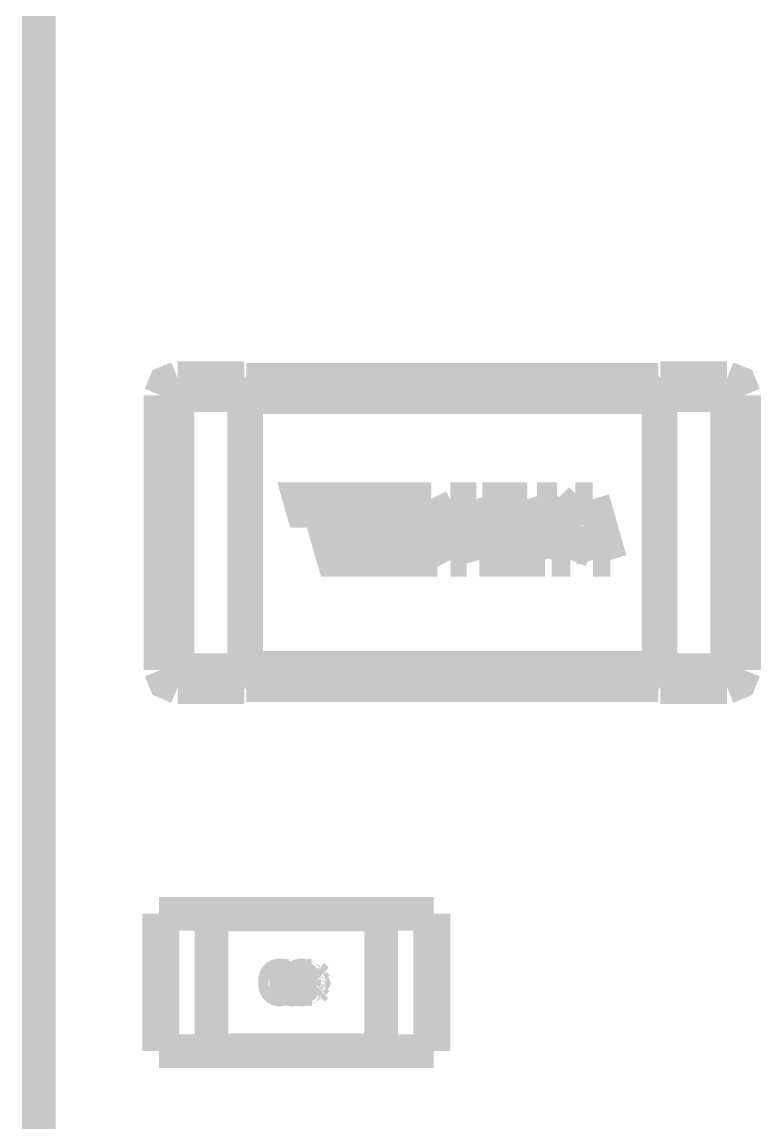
# Model space of a CAD drawing. Header units: millimetres. Extents: x 123.5 to 144.3, y 105.4 to 121.6.
# Drawn here: x 129.2028 to 129.4936, y 114.1419 to 114.5746 of the extents above; entities that cross this region are included whole.
import ezdxf

# ---------------------------------------------------------------- set-up
doc = ezdxf.new("R2010")
doc.units = ezdxf.units.MM
doc.layers.add('DESC', color=250, linetype='Continuous')

# ---------------------------------------------------------------- blocks, each defined once
blk = doc.blocks.new('mufla rampa')
at = {"const_width": 0.008}
for points in [[(146.2807440040044, 111.9969709648032), (146.2807440040044, 113.4300419648032)], [(146.2807440040044, 111.9969709648032), (146.2807440040044, 113.4300419648032)], [(146.2807440040044, 111.9969709648032), (146.2807440040044, 113.4300419648032)], [(146.3138470040044, 112.8371249648032), (146.3109360040044, 112.8359409648032), (146.3097520040044, 112.8330299648032)], [(146.3138470040044, 112.8371249648032), (146.3109360040044, 112.8359409648032), (146.3097520040044, 112.8330299648032)], [(146.3138470040044, 112.8371249648032), (146.3109360040044, 112.8359409648032), (146.3097520040044, 112.8330299648032)], [(146.3138470040044, 112.8371249648032), (146.3297330040044, 112.8371249648032)], [(146.3138470040044, 112.8330299648032), (146.3138470040044, 112.8371249648032)], [(146.3138470040044, 112.8371249648032), (146.3297330040044, 112.8371249648032)], [(146.3138470040044, 112.8330299648032), (146.3138470040044, 112.8371249648032)], [(146.3138470040044, 112.8371249648032), (146.3297330040044, 112.8371249648032)], [(146.3138470040044, 112.8330299648032), (146.3138470040044, 112.8371249648032)], [(146.3297330040044, 112.8371249648032), (146.3302240040044, 112.8366489648032)], [(146.3297330040044, 112.8330299648032), (146.3297330040044, 112.8371249648032)], [(146.3297330040044, 112.8371249648032), (146.3302240040044, 112.8366489648032)], [(146.3297330040044, 112.8330299648032), (146.3297330040044, 112.8371249648032)], [(146.3297330040044, 112.8371249648032), (146.3302240040044, 112.8366489648032)], [(146.3297330040044, 112.8330299648032), (146.3297330040044, 112.8371249648032)], [(146.3302250040044, 112.8369369648032), (146.3302220040044, 112.8348719648032)], [(146.3302250040044, 112.8369369648032), (146.3302220040044, 112.8348719648032)], [(146.3302250040044, 112.8369369648032), (146.3302220040044, 112.8348719648032)], [(146.3302250040044, 112.8328079648032), (146.3302220040044, 112.8348719648032)], [(146.3302250040044, 112.8328079648032), (146.3302220040044, 112.8348719648032)], [(146.3302250040044, 112.8328079648032), (146.3302220040044, 112.8348719648032)], [(146.4284940040044, 112.8366739648032), (146.3302230040044, 112.8366739648032)], [(146.4284940040044, 112.8366739648032), (146.3302230040044, 112.8366739648032)], [(146.4284940040044, 112.8366739648032), (146.3302230040044, 112.8366739648032)], [(146.4289840040044, 112.8371249648032), (146.4284930040044, 112.8366489648032)], [(146.4289840040044, 112.8371249648032), (146.4284930040044, 112.8366489648032)], [(146.4289840040044, 112.8371249648032), (146.4284930040044, 112.8366489648032)], [(146.4284930040044, 112.8366379648032), (146.4285020040044, 112.8348719648032)], [(146.4284930040044, 112.8366379648032), (146.4285020040044, 112.8348719648032)], [(146.4284930040044, 112.8366379648032), (146.4285020040044, 112.8348719648032)], [(146.4284930040044, 112.8331069648032), (146.4285020040044, 112.8348719648032)], [(146.4284930040044, 112.8331069648032), (146.4285020040044, 112.8348719648032)], [(146.4284930040044, 112.8331069648032), (146.4285020040044, 112.8348719648032)], [(146.4289840040044, 112.8371249648032), (146.4448700040044, 112.8371249648032)], [(146.4289840040044, 112.8371249648032), (146.4289840040044, 112.8330299648032)], [(146.4289840040044, 112.8371249648032), (146.4448700040044, 112.8371249648032)], [(146.4289840040044, 112.8371249648032), (146.4289840040044, 112.8330299648032)], [(146.4289840040044, 112.8371249648032), (146.4448700040044, 112.8371249648032)], [(146.4289840040044, 112.8371249648032), (146.4289840040044, 112.8330299648032)], [(146.4448700040044, 112.8371249648032), (146.4477810040044, 112.8359409648032), (146.4489650040044, 112.8330299648032)], [(146.4448700040044, 112.8371249648032), (146.4448700040044, 112.8330299648032), (146.4489650040044, 112.8330299648032)], [(146.4448700040044, 112.8371249648032), (146.4477810040044, 112.8359409648032), (146.4489650040044, 112.8330299648032)], [(146.4448700040044, 112.8371249648032), (146.4448700040044, 112.8330299648032), (146.4489650040044, 112.8330299648032)], [(146.4448700040044, 112.8371249648032), (146.4477810040044, 112.8359409648032), (146.4489650040044, 112.8330299648032)], [(146.4448700040044, 112.8371249648032), (146.4448700040044, 112.8330299648032), (146.4489650040044, 112.8330299648032)], [(146.3097520040044, 112.7675179648031), (146.3097520040044, 112.8330299648032)], [(146.3097520040044, 112.8330299648032), (146.3138470040044, 112.8330299648032)], [(146.3097520040044, 112.7675179648031), (146.3097520040044, 112.8330299648032)], [(146.3097520040044, 112.8330299648032), (146.3138470040044, 112.8330299648032)], [(146.3097520040044, 112.7675179648031), (146.3097520040044, 112.8330299648032)], [(146.3097520040044, 112.8330299648032), (146.3138470040044, 112.8330299648032)], [(146.3297330040044, 112.8330299648032), (146.3138470040044, 112.8330299648032), (146.3138470040044, 112.7675179648031), (146.3297330040044, 112.7675179648031)], [(146.3297330040044, 112.8330299648032), (146.3138470040044, 112.8330299648032), (146.3138470040044, 112.7675179648031), (146.3297330040044, 112.7675179648031)], [(146.3297330040044, 112.8330299648032), (146.3138470040044, 112.8330299648032), (146.3138470040044, 112.7675179648031), (146.3297330040044, 112.7675179648031)], [(146.3302240040044, 112.8330299648032), (146.3297330040044, 112.8330299648032)], [(146.3297330040044, 112.7675179648031), (146.3297330040044, 112.8330299648032)], [(146.3302240040044, 112.8330299648032), (146.3297330040044, 112.8330299648032)], [(146.3297330040044, 112.7675179648031), (146.3297330040044, 112.8330299648032)], [(146.3302240040044, 112.8330299648032), (146.3297330040044, 112.8330299648032)], [(146.3297330040044, 112.7675179648031), (146.3297330040044, 112.8330299648032)], [(146.3302240040044, 112.8330299648032), (146.3302230040044, 112.8325799648032)], [(146.3302240040044, 112.8330299648032), (146.3302230040044, 112.8325799648032)], [(146.3302240040044, 112.8330299648032), (146.3302230040044, 112.8325799648032)], [(146.3302230040044, 112.8325799648032), (146.3302230040044, 112.8325389648031)], [(146.3302230040044, 112.8325799648032), (146.3302230040044, 112.8325389648031)], [(146.3302230040044, 112.8325799648032), (146.3302230040044, 112.8325389648031)], [(146.3302230040044, 112.7680099648032), (146.3302230040044, 112.8325389648031)], [(146.4284940040044, 112.8325389648031), (146.3302230040044, 112.8325389648031)], [(146.3302230040044, 112.7680099648032), (146.3302230040044, 112.8325389648031)], [(146.4284940040044, 112.8325389648031), (146.3302230040044, 112.8325389648031)], [(146.3302230040044, 112.7680099648032), (146.3302230040044, 112.8325389648031)], [(146.4284940040044, 112.8325389648031), (146.3302230040044, 112.8325389648031)], [(146.4284940040044, 112.8325799648032), (146.4284930040044, 112.8330299648032)], [(146.4289840040044, 112.8330299648032), (146.4284930040044, 112.8330299648032)], [(146.4284940040044, 112.8325799648032), (146.4284930040044, 112.8330299648032)], [(146.4289840040044, 112.8330299648032), (146.4284930040044, 112.8330299648032)], [(146.4284940040044, 112.8325799648032), (146.4284930040044, 112.8330299648032)], [(146.4289840040044, 112.8330299648032), (146.4284930040044, 112.8330299648032)], [(146.4284940040044, 112.8325389648031), (146.4284940040044, 112.8325799648032)], [(146.4284940040044, 112.8325389648031), (146.4284940040044, 112.8325799648032)], [(146.4284940040044, 112.8325389648031), (146.4284940040044, 112.8325799648032)], [(146.4284940040044, 112.8325389648031), (146.4284940040044, 112.7680099648032)], [(146.4284940040044, 112.8325389648031), (146.4284940040044, 112.7680099648032)], [(146.4284940040044, 112.8325389648031), (146.4284940040044, 112.7680099648032)], [(146.4289840040044, 112.8330299648032), (146.4289840040044, 112.7675179648031)], [(146.4289840040044, 112.7675179648031), (146.4448700040044, 112.7675179648031), (146.4448700040044, 112.8330299648032), (146.4289840040044, 112.8330299648032)], [(146.4289840040044, 112.8330299648032), (146.4289840040044, 112.7675179648031)], [(146.4289840040044, 112.7675179648031), (146.4448700040044, 112.7675179648031), (146.4448700040044, 112.8330299648032), (146.4289840040044, 112.8330299648032)], [(146.4289840040044, 112.8330299648032), (146.4289840040044, 112.7675179648031)], [(146.4289840040044, 112.7675179648031), (146.4448700040044, 112.7675179648031), (146.4448700040044, 112.8330299648032), (146.4289840040044, 112.8330299648032)], [(146.4489650040044, 112.8330299648032), (146.4489650040044, 112.7675179648031)], [(146.4489650040044, 112.8330299648032), (146.4489650040044, 112.7675179648031)], [(146.4489650040044, 112.8330299648032), (146.4489650040044, 112.7675179648031)], [(146.3574370040044, 112.8028169648032), (146.3582030040044, 112.8001339648032), (146.3644320040044, 112.8001339648032), (146.3654620040044, 112.7965259648032), (146.3586290040044, 112.7965259648032), (146.3594120040044, 112.7937639648031), (146.3703800040044, 112.7937639648031), (146.3662080040044, 112.8082799648031), (146.3429050040044, 112.8082799648031), (146.3437100040044, 112.8054769648031), (146.3476810040044, 112.8054769648031), (146.3510480040044, 112.7937639648031), (146.3551830040044, 112.7937639648031), (146.3518160040044, 112.8054769648031), (146.3562290040044, 112.8054979648032), (146.3628810040044, 112.8055169648032), (146.3636660040044, 112.8028169648032), (146.3574370040044, 112.8028169648032)], [(146.3574370040044, 112.8028169648032), (146.3582030040044, 112.8001339648032), (146.3644320040044, 112.8001339648032), (146.3654620040044, 112.7965259648032), (146.3586290040044, 112.7965259648032), (146.3594120040044, 112.7937639648031), (146.3703800040044, 112.7937639648031), (146.3662080040044, 112.8082799648031), (146.3429050040044, 112.8082799648031), (146.3437100040044, 112.8054769648031), (146.3476810040044, 112.8054769648031), (146.3510480040044, 112.7937639648031), (146.3551830040044, 112.7937639648031), (146.3518160040044, 112.8054769648031), (146.3562290040044, 112.8054979648032), (146.3628810040044, 112.8055169648032), (146.3636660040044, 112.8028169648032), (146.3574370040044, 112.8028169648032)], [(146.3574370040044, 112.8028169648032), (146.3582030040044, 112.8001339648032), (146.3644320040044, 112.8001339648032), (146.3654620040044, 112.7965259648032), (146.3586290040044, 112.7965259648032), (146.3594120040044, 112.7937639648031), (146.3703800040044, 112.7937639648031), (146.3662080040044, 112.8082799648031), (146.3429050040044, 112.8082799648031), (146.3437100040044, 112.8054769648031), (146.3476810040044, 112.8054769648031), (146.3510480040044, 112.7937639648031), (146.3551830040044, 112.7937639648031), (146.3518160040044, 112.8054769648031), (146.3562290040044, 112.8054979648032), (146.3628810040044, 112.8055169648032), (146.3636660040044, 112.8028169648032), (146.3574370040044, 112.8028169648032)], [(146.3679530040044, 112.8082799648031), (146.3721270040044, 112.7937639648031)], [(146.3743240040044, 112.8082799648031), (146.3679530040044, 112.8082799648031)], [(146.3679530040044, 112.8082799648031), (146.3721270040044, 112.7937639648031)], [(146.3743240040044, 112.8082799648031), (146.3679530040044, 112.8082799648031)], [(146.3679530040044, 112.8082799648031), (146.3721270040044, 112.7937639648031)], [(146.3743240040044, 112.8082799648031), (146.3679530040044, 112.8082799648031)], [(146.3720870040044, 112.8067499648032), (146.3789420040044, 112.7937639648031)], [(146.3758160040044, 112.7937639648031), (146.3720870040044, 112.8067499648032)], [(146.3720870040044, 112.8067499648032), (146.3789420040044, 112.7937639648031)], [(146.3758160040044, 112.7937639648031), (146.3720870040044, 112.8067499648032)], [(146.3720870040044, 112.8067499648032), (146.3789420040044, 112.7937639648031)], [(146.3758160040044, 112.7937639648031), (146.3720870040044, 112.8067499648032)], [(146.3795980040044, 112.7979099648032), (146.3743240040044, 112.8082799648031)], [(146.3795980040044, 112.7979099648032), (146.3743240040044, 112.8082799648031)], [(146.3795980040044, 112.7979099648032), (146.3743240040044, 112.8082799648031)], [(146.3789090040044, 112.8082799648031), (146.3795980040044, 112.7979099648032)], [(146.3850910040044, 112.8082799648031), (146.3789090040044, 112.8082799648031)], [(146.3789090040044, 112.8082799648031), (146.3795980040044, 112.7979099648032)], [(146.3850910040044, 112.8082799648031), (146.3789090040044, 112.8082799648031)], [(146.3789090040044, 112.8082799648031), (146.3795980040044, 112.7979099648032)], [(146.3850910040044, 112.8082799648031), (146.3789090040044, 112.8082799648031)], [(146.3820880040044, 112.8066879648032), (146.3857980040044, 112.7937639648031)], [(146.3828120040044, 112.7937639648031), (146.3820880040044, 112.8066879648032)], [(146.3820880040044, 112.8066879648032), (146.3857980040044, 112.7937639648031)], [(146.3828120040044, 112.7937639648031), (146.3820880040044, 112.8066879648032)], [(146.3820880040044, 112.8066879648032), (146.3857980040044, 112.7937639648031)], [(146.3828120040044, 112.7937639648031), (146.3820880040044, 112.8066879648032)], [(146.3884700040044, 112.7965259648032), (146.3850910040044, 112.8082799648031)], [(146.3884700040044, 112.7965259648032), (146.3850910040044, 112.8082799648031)], [(146.3884700040044, 112.7965259648032), (146.3850910040044, 112.8082799648031)], [(146.3865390040044, 112.8082799648031), (146.3873240040044, 112.8055169648032)], [(146.3972640040044, 112.8082799648031), (146.3865390040044, 112.8082799648031)], [(146.3865390040044, 112.8082799648031), (146.3873240040044, 112.8055169648032)], [(146.3972640040044, 112.8082799648031), (146.3865390040044, 112.8082799648031)], [(146.3865390040044, 112.8082799648031), (146.3873240040044, 112.8055169648032)], [(146.3972640040044, 112.8082799648031), (146.3865390040044, 112.8082799648031)], [(146.4014370040044, 112.7937639648031), (146.3972640040044, 112.8082799648031)], [(146.4014370040044, 112.7937639648031), (146.3972640040044, 112.8082799648031)], [(146.4014370040044, 112.7937639648031), (146.3972640040044, 112.8082799648031)], [(146.3995510040044, 112.8082799648031), (146.4063230040044, 112.8016459648032)], [(146.4043280040044, 112.8082799648031), (146.3995510040044, 112.8082799648031)], [(146.3995510040044, 112.8082799648031), (146.4063230040044, 112.8016459648032)], [(146.4043280040044, 112.8082799648031), (146.3995510040044, 112.8082799648031)], [(146.3995510040044, 112.8082799648031), (146.4063230040044, 112.8016459648032)], [(146.4043280040044, 112.8082799648031), (146.3995510040044, 112.8082799648031)], [(146.4104970040044, 112.8020899648032), (146.4043280040044, 112.8082799648031)], [(146.4104970040044, 112.8020899648032), (146.4043280040044, 112.8082799648031)], [(146.4104970040044, 112.8020899648032), (146.4043280040044, 112.8082799648031)], [(146.4087230040044, 112.8082799648031), (146.4104970040044, 112.8020899648032)], [(146.4128560040044, 112.8082799648031), (146.4087230040044, 112.8082799648031)], [(146.4087230040044, 112.8082799648031), (146.4104970040044, 112.8020899648032)], [(146.4128560040044, 112.8082799648031), (146.4087230040044, 112.8082799648031)], [(146.4087230040044, 112.8082799648031), (146.4104970040044, 112.8020899648032)], [(146.4128560040044, 112.8082799648031), (146.4087230040044, 112.8082799648031)], [(146.4170280040044, 112.7937639648031), (146.4128560040044, 112.8082799648031)], [(146.4170280040044, 112.7937639648031), (146.4128560040044, 112.8082799648031)], [(146.4170280040044, 112.7937639648031), (146.4128560040044, 112.8082799648031)], [(146.3873240040044, 112.8055169648032), (146.3939380040044, 112.8055169648032)], [(146.3873240040044, 112.8055169648032), (146.3939380040044, 112.8055169648032)], [(146.3873240040044, 112.8055169648032), (146.3939380040044, 112.8055169648032)], [(146.3939380040044, 112.8055169648032), (146.3947230040044, 112.8028169648032)], [(146.3939380040044, 112.8055169648032), (146.3947230040044, 112.8028169648032)], [(146.3939380040044, 112.8055169648032), (146.3947230040044, 112.8028169648032)], [(146.3884930040044, 112.8028169648032), (146.3892590040044, 112.8001339648032)], [(146.3947230040044, 112.8028169648032), (146.3884930040044, 112.8028169648032)], [(146.3884930040044, 112.8028169648032), (146.3892590040044, 112.8001339648032)], [(146.3947230040044, 112.8028169648032), (146.3884930040044, 112.8028169648032)], [(146.3884930040044, 112.8028169648032), (146.3892590040044, 112.8001339648032)], [(146.3947230040044, 112.8028169648032), (146.3884930040044, 112.8028169648032)], [(146.4063230040044, 112.8016459648032), (146.4030560040044, 112.7937639648031)], [(146.4063230040044, 112.8016459648032), (146.4030560040044, 112.7937639648031)], [(146.4063230040044, 112.8016459648032), (146.4030560040044, 112.7937639648031)], [(146.4074730040044, 112.7937639648031), (146.4106370040044, 112.8016459648032)], [(146.4074730040044, 112.7937639648031), (146.4106370040044, 112.8016459648032)], [(146.4074730040044, 112.7937639648031), (146.4106370040044, 112.8016459648032)], [(146.4106370040044, 112.8016459648032), (146.4128960040044, 112.7937639648031)], [(146.4106370040044, 112.8016459648032), (146.4128960040044, 112.7937639648031)], [(146.4106370040044, 112.8016459648032), (146.4128960040044, 112.7937639648031)], [(146.3892590040044, 112.8001339648032), (146.3954890040044, 112.8001339648032)], [(146.3892590040044, 112.8001339648032), (146.3954890040044, 112.8001339648032)], [(146.3892590040044, 112.8001339648032), (146.3954890040044, 112.8001339648032)], [(146.3954890040044, 112.8001339648032), (146.3965170040044, 112.7965259648032)], [(146.3954890040044, 112.8001339648032), (146.3965170040044, 112.7965259648032)], [(146.3954890040044, 112.8001339648032), (146.3965170040044, 112.7965259648032)], [(146.3965170040044, 112.7965259648032), (146.3884700040044, 112.7965259648032)], [(146.3965170040044, 112.7965259648032), (146.3884700040044, 112.7965259648032)], [(146.3965170040044, 112.7965259648032), (146.3884700040044, 112.7965259648032)], [(146.3721270040044, 112.7937639648031), (146.3758160040044, 112.7937639648031)], [(146.3721270040044, 112.7937639648031), (146.3758160040044, 112.7937639648031)], [(146.3721270040044, 112.7937639648031), (146.3758160040044, 112.7937639648031)], [(146.3789420040044, 112.7937639648031), (146.3828120040044, 112.7937639648031)], [(146.3789420040044, 112.7937639648031), (146.3828120040044, 112.7937639648031)], [(146.3789420040044, 112.7937639648031), (146.3828120040044, 112.7937639648031)], [(146.3857980040044, 112.7937639648031), (146.4014370040044, 112.7937639648031)], [(146.3857980040044, 112.7937639648031), (146.4014370040044, 112.7937639648031)], [(146.3857980040044, 112.7937639648031), (146.4014370040044, 112.7937639648031)], [(146.4030560040044, 112.7937639648031), (146.4074730040044, 112.7937639648031)], [(146.4030560040044, 112.7937639648031), (146.4074730040044, 112.7937639648031)], [(146.4030560040044, 112.7937639648031), (146.4074730040044, 112.7937639648031)], [(146.4128960040044, 112.7937639648031), (146.4170280040044, 112.7937639648031)], [(146.4128960040044, 112.7937639648031), (146.4170280040044, 112.7937639648031)], [(146.4128960040044, 112.7937639648031), (146.4170280040044, 112.7937639648031)], [(146.3138470040044, 112.7634239648032), (146.3109360040044, 112.7646069648031), (146.3097520040044, 112.7675179648031)], [(146.3138470040044, 112.7675179648031), (146.3097520040044, 112.7675179648031)], [(146.3138470040044, 112.7634239648032), (146.3109360040044, 112.7646069648031), (146.3097520040044, 112.7675179648031)], [(146.3138470040044, 112.7675179648031), (146.3097520040044, 112.7675179648031)], [(146.3138470040044, 112.7634239648032), (146.3109360040044, 112.7646069648031), (146.3097520040044, 112.7675179648031)], [(146.3138470040044, 112.7675179648031), (146.3097520040044, 112.7675179648031)], [(146.3138470040044, 112.7634239648032), (146.3138470040044, 112.7675179648031)], [(146.3138470040044, 112.7634239648032), (146.3138470040044, 112.7675179648031)], [(146.3138470040044, 112.7634239648032), (146.3138470040044, 112.7675179648031)], [(146.3302240040044, 112.7675179648031), (146.3297330040044, 112.7675179648031)], [(146.3297330040044, 112.7634239648032), (146.3297330040044, 112.7675179648031)], [(146.3302240040044, 112.7675179648031), (146.3297330040044, 112.7675179648031)], [(146.3297330040044, 112.7634239648032), (146.3297330040044, 112.7675179648031)], [(146.3302240040044, 112.7675179648031), (146.3297330040044, 112.7675179648031)], [(146.3297330040044, 112.7634239648032), (146.3297330040044, 112.7675179648031)], [(146.3302240040044, 112.7674409648032), (146.3302150040044, 112.7656759648032)], [(146.3302240040044, 112.7674409648032), (146.3302150040044, 112.7656759648032)], [(146.3302240040044, 112.7674409648032), (146.3302150040044, 112.7656759648032)], [(146.3302230040044, 112.7680099648032), (146.3302230040044, 112.7679689648032)], [(146.3302230040044, 112.7680099648032), (146.4284940040044, 112.7680099648032)], [(146.3302230040044, 112.7680099648032), (146.3302230040044, 112.7679689648032)], [(146.3302230040044, 112.7680099648032), (146.4284940040044, 112.7680099648032)], [(146.3302230040044, 112.7680099648032), (146.3302230040044, 112.7679689648032)], [(146.3302230040044, 112.7680099648032), (146.4284940040044, 112.7680099648032)], [(146.3302230040044, 112.7679689648032), (146.3302240040044, 112.7675179648031)], [(146.3302230040044, 112.7679689648032), (146.3302240040044, 112.7675179648031)], [(146.3302230040044, 112.7679689648032), (146.3302240040044, 112.7675179648031)], [(146.4284920040044, 112.7677399648032), (146.4284950040044, 112.7656759648032)], [(146.4284920040044, 112.7677399648032), (146.4284950040044, 112.7656759648032)], [(146.4284920040044, 112.7677399648032), (146.4284950040044, 112.7656759648032)], [(146.4284930040044, 112.7675179648031), (146.4284940040044, 112.7679689648032)], [(146.4284930040044, 112.7675179648031), (146.4284940040044, 112.7679689648032)], [(146.4284930040044, 112.7675179648031), (146.4284940040044, 112.7679689648032)], [(146.4289840040044, 112.7675179648031), (146.4284930040044, 112.7675179648031)], [(146.4289840040044, 112.7675179648031), (146.4284930040044, 112.7675179648031)], [(146.4289840040044, 112.7675179648031), (146.4284930040044, 112.7675179648031)], [(146.4284940040044, 112.7679689648032), (146.4284940040044, 112.7680099648032)], [(146.4284940040044, 112.7679689648032), (146.4284940040044, 112.7680099648032)], [(146.4284940040044, 112.7679689648032), (146.4284940040044, 112.7680099648032)], [(146.4289840040044, 112.7675179648031), (146.4289840040044, 112.7634239648032)], [(146.4289840040044, 112.7675179648031), (146.4289840040044, 112.7634239648032)], [(146.4289840040044, 112.7675179648031), (146.4289840040044, 112.7634239648032)], [(146.4448700040044, 112.7634239648032), (146.4477810040044, 112.7646069648031), (146.4489650040044, 112.7675179648031)], [(146.4448700040044, 112.7675179648031), (146.4448700040044, 112.7634239648032)], [(146.4489650040044, 112.7675179648031), (146.4448700040044, 112.7675179648031)], [(146.4448700040044, 112.7634239648032), (146.4477810040044, 112.7646069648031), (146.4489650040044, 112.7675179648031)], [(146.4448700040044, 112.7675179648031), (146.4448700040044, 112.7634239648032)], [(146.4489650040044, 112.7675179648031), (146.4448700040044, 112.7675179648031)], [(146.4448700040044, 112.7634239648032), (146.4477810040044, 112.7646069648031), (146.4489650040044, 112.7675179648031)], [(146.4448700040044, 112.7675179648031), (146.4448700040044, 112.7634239648032)], [(146.4489650040044, 112.7675179648031), (146.4448700040044, 112.7675179648031)], [(146.3297330040044, 112.7634239648032), (146.3302240040044, 112.7638989648032)], [(146.3297330040044, 112.7634239648032), (146.3302240040044, 112.7638989648032)], [(146.3297330040044, 112.7634239648032), (146.3302240040044, 112.7638989648032)], [(146.3302240040044, 112.7639099648031), (146.3302150040044, 112.7656759648032)], [(146.3302240040044, 112.7639099648031), (146.3302150040044, 112.7656759648032)], [(146.3302240040044, 112.7639099648031), (146.3302150040044, 112.7656759648032)], [(146.4284920040044, 112.7636109648031), (146.4284950040044, 112.7656759648032)], [(146.4284920040044, 112.7636109648031), (146.4284950040044, 112.7656759648032)], [(146.4284920040044, 112.7636109648031), (146.4284950040044, 112.7656759648032)], [(146.4289840040044, 112.7634239648032), (146.4284930040044, 112.7638989648032)], [(146.4289840040044, 112.7634239648032), (146.4284930040044, 112.7638989648032)], [(146.4289840040044, 112.7634239648032), (146.4284930040044, 112.7638989648032)], [(146.3297330040044, 112.7634239648032), (146.3138470040044, 112.7634239648032)], [(146.3297330040044, 112.7634239648032), (146.3138470040044, 112.7634239648032)], [(146.3297330040044, 112.7634239648032), (146.3138470040044, 112.7634239648032)], [(146.4284940040044, 112.7638739648032), (146.3302230040044, 112.7638739648032)], [(146.4284940040044, 112.7638739648032), (146.3302230040044, 112.7638739648032)], [(146.4284940040044, 112.7638739648032), (146.3302230040044, 112.7638739648032)], [(146.4448700040044, 112.7634239648032), (146.4289840040044, 112.7634239648032)], [(146.4448700040044, 112.7634239648032), (146.4289840040044, 112.7634239648032)], [(146.4448700040044, 112.7634239648032), (146.4289840040044, 112.7634239648032)], [(146.3094050040044, 112.7094119648032), (146.3094050040044, 112.6766559648032)], [(146.3094050040044, 112.7094119648032), (146.3102240040044, 112.7094119648032)], [(146.3094050040044, 112.7094119648032), (146.3094050040044, 112.6766559648032)], [(146.3094050040044, 112.7094119648032), (146.3102240040044, 112.7094119648032)], [(146.3094050040044, 112.7094119648032), (146.3094050040044, 112.6766559648032)], [(146.3094050040044, 112.7094119648032), (146.3102240040044, 112.7094119648032)], [(146.3220980040044, 112.7093019648032), (146.3220980040044, 112.7093709648032), (146.3106330040044, 112.7093709648032), (146.3106330040044, 112.7094119648032), (146.3102240040044, 112.7094119648032)], [(146.3102240040044, 112.7094119648032), (146.3102240040044, 112.6766559648032)], [(146.3220980040044, 112.7093019648032), (146.3220980040044, 112.7093709648032), (146.3106330040044, 112.7093709648032), (146.3106330040044, 112.7094119648032), (146.3102240040044, 112.7094119648032)], [(146.3102240040044, 112.7094119648032), (146.3102240040044, 112.6766559648032)], [(146.3220980040044, 112.7093019648032), (146.3220980040044, 112.7093709648032), (146.3106330040044, 112.7093709648032), (146.3106330040044, 112.7094119648032), (146.3102240040044, 112.7094119648032)], [(146.3102240040044, 112.7094119648032), (146.3102240040044, 112.6766559648032)], [(146.3736880040044, 112.7094119648032), (146.3106330040044, 112.7094119648032)], [(146.3736880040044, 112.7094119648032), (146.3106330040044, 112.7094119648032)], [(146.3736880040044, 112.7094119648032), (146.3106330040044, 112.7094119648032)], [(146.3216880040044, 112.7094119648032), (146.3626330040044, 112.7094119648032)], [(146.3217290040044, 112.7093709648032), (146.3216880040044, 112.7094119648032)], [(146.3216880040044, 112.7093709648032), (146.3216880040044, 112.7094119648032)], [(146.3216880040044, 112.7094119648032), (146.3626330040044, 112.7094119648032)], [(146.3217290040044, 112.7093709648032), (146.3216880040044, 112.7094119648032)], [(146.3216880040044, 112.7093709648032), (146.3216880040044, 112.7094119648032)], [(146.3216880040044, 112.7094119648032), (146.3626330040044, 112.7094119648032)], [(146.3217290040044, 112.7093709648032), (146.3216880040044, 112.7094119648032)], [(146.3216880040044, 112.7093709648032), (146.3216880040044, 112.7094119648032)], [(146.3219080040044, 112.7091919648032), (146.3217980040044, 112.7093019648032)], [(146.3219080040044, 112.7091919648032), (146.3217980040044, 112.7093019648032)], [(146.3219080040044, 112.7091919648032), (146.3217980040044, 112.7093019648032)], [(146.3219080040044, 112.7091919648032), (146.3219080040044, 112.6768749648031), (146.3624140040044, 112.6768749648031), (146.3624140040044, 112.7091919648032), (146.3219080040044, 112.7091919648032)], [(146.3219080040044, 112.7091919648032), (146.3219080040044, 112.6768749648031), (146.3624140040044, 112.6768749648031), (146.3624140040044, 112.7091919648032), (146.3219080040044, 112.7091919648032)], [(146.3219080040044, 112.7091919648032), (146.3219080040044, 112.6768749648031), (146.3624140040044, 112.6768749648031), (146.3624140040044, 112.7091919648032), (146.3219080040044, 112.7091919648032)], [(146.3740980040044, 112.7094119648032), (146.3736880040044, 112.7094119648032), (146.3736880040044, 112.7093709648032), (146.3622240040044, 112.7093709648032), (146.3622240040044, 112.7093019648032)], [(146.3740980040044, 112.7094119648032), (146.3736880040044, 112.7094119648032), (146.3736880040044, 112.7093709648032), (146.3622240040044, 112.7093709648032), (146.3622240040044, 112.7093019648032)], [(146.3740980040044, 112.7094119648032), (146.3736880040044, 112.7094119648032), (146.3736880040044, 112.7093709648032), (146.3622240040044, 112.7093709648032), (146.3622240040044, 112.7093019648032)], [(146.3624140040044, 112.7091919648032), (146.3625240040044, 112.7093019648032)], [(146.3624140040044, 112.7091919648032), (146.3625240040044, 112.7093019648032)], [(146.3624140040044, 112.7091919648032), (146.3625240040044, 112.7093019648032)], [(146.3625920040044, 112.7093709648032), (146.3626330040044, 112.7094119648032)], [(146.3625920040044, 112.7093709648032), (146.3626330040044, 112.7094119648032)], [(146.3625920040044, 112.7093709648032), (146.3626330040044, 112.7094119648032)], [(146.3626330040044, 112.7094119648032), (146.3626330040044, 112.7093709648032)], [(146.3626330040044, 112.7094119648032), (146.3626330040044, 112.7093709648032)], [(146.3626330040044, 112.7094119648032), (146.3626330040044, 112.7093709648032)], [(146.3740980040044, 112.7094119648032), (146.3749170040044, 112.7094119648032)], [(146.3740980040044, 112.6766559648032), (146.3740980040044, 112.7094119648032)], [(146.3740980040044, 112.7094119648032), (146.3749170040044, 112.7094119648032)], [(146.3740980040044, 112.6766559648032), (146.3740980040044, 112.7094119648032)], [(146.3740980040044, 112.7094119648032), (146.3749170040044, 112.7094119648032)], [(146.3740980040044, 112.6766559648032), (146.3740980040044, 112.7094119648032)], [(146.3749170040044, 112.6766559648032), (146.3749170040044, 112.7094119648032)], [(146.3749170040044, 112.6766559648032), (146.3749170040044, 112.7094119648032)], [(146.3749170040044, 112.6766559648032), (146.3749170040044, 112.7094119648032)], [(146.3394250040044, 112.6930209648032), (146.3394240040044, 112.6929389648031), (146.3394090040044, 112.6926119648031), (146.3393680040044, 112.6922859648031), (146.3392980040044, 112.6920179648032), (146.3392180040044, 112.6918359648032), (146.3390160040044, 112.6915799648032), (146.3387510040044, 112.6914229648032), (146.3383740040044, 112.6913509648031), (146.3382760040044, 112.6913479648032), (146.3381950040044, 112.6913509648031), (146.3378690040044, 112.6914029648032), (146.3375730040044, 112.6915539648031), (146.3373470040044, 112.6917929648032), (146.3372400040044, 112.6919889648032), (146.3371430040044, 112.6922839648032), (146.3370900040044, 112.6925879648032), (146.3370650040044, 112.6930469648032), (146.3370650040044, 112.6931289648032), (146.3370810040044, 112.6934559648031), (146.3371220040044, 112.6937809648032), (146.3371930040044, 112.6940469648031), (146.3372770040044, 112.6942359648032), (146.3374660040044, 112.6944769648032), (146.3377320040044, 112.6946409648032), (146.3380990040044, 112.6947159648032), (146.3382130040044, 112.6947199648032), (146.3382950040044, 112.6947169648031), (146.3386210040044, 112.6946649648032), (146.3389170040044, 112.6945149648031), (146.3391440040044, 112.6942749648032), (146.3392500040044, 112.6940799648032), (146.3393460040044, 112.6937919648032), (146.3393980040044, 112.6934939648032), (146.3394250040044, 112.6930209648032)], [(146.3394250040044, 112.6930209648032), (146.3394240040044, 112.6929389648031), (146.3394090040044, 112.6926119648031), (146.3393680040044, 112.6922859648031), (146.3392980040044, 112.6920179648032), (146.3392180040044, 112.6918359648032), (146.3390160040044, 112.6915799648032), (146.3387510040044, 112.6914229648032), (146.3383740040044, 112.6913509648031), (146.3382760040044, 112.6913479648032), (146.3381950040044, 112.6913509648031), (146.3378690040044, 112.6914029648032), (146.3375730040044, 112.6915539648031), (146.3373470040044, 112.6917929648032), (146.3372400040044, 112.6919889648032), (146.3371430040044, 112.6922839648032), (146.3370900040044, 112.6925879648032), (146.3370650040044, 112.6930469648032), (146.3370650040044, 112.6931289648032), (146.3370810040044, 112.6934559648031), (146.3371220040044, 112.6937809648032), (146.3371930040044, 112.6940469648031), (146.3372770040044, 112.6942359648032), (146.3374660040044, 112.6944769648032), (146.3377320040044, 112.6946409648032), (146.3380990040044, 112.6947159648032), (146.3382130040044, 112.6947199648032), (146.3382950040044, 112.6947169648031), (146.3386210040044, 112.6946649648032), (146.3389170040044, 112.6945149648031), (146.3391440040044, 112.6942749648032), (146.3392500040044, 112.6940799648032), (146.3393460040044, 112.6937919648032), (146.3393980040044, 112.6934939648032), (146.3394250040044, 112.6930209648032)], [(146.3394250040044, 112.6930209648032), (146.3394240040044, 112.6929389648031), (146.3394090040044, 112.6926119648031), (146.3393680040044, 112.6922859648031), (146.3392980040044, 112.6920179648032), (146.3392180040044, 112.6918359648032), (146.3390160040044, 112.6915799648032), (146.3387510040044, 112.6914229648032), (146.3383740040044, 112.6913509648031), (146.3382760040044, 112.6913479648032), (146.3381950040044, 112.6913509648031), (146.3378690040044, 112.6914029648032), (146.3375730040044, 112.6915539648031), (146.3373470040044, 112.6917929648032), (146.3372400040044, 112.6919889648032), (146.3371430040044, 112.6922839648032), (146.3370900040044, 112.6925879648032), (146.3370650040044, 112.6930469648032), (146.3370650040044, 112.6931289648032), (146.3370810040044, 112.6934559648031), (146.3371220040044, 112.6937809648032), (146.3371930040044, 112.6940469648031), (146.3372770040044, 112.6942359648032), (146.3374660040044, 112.6944769648032), (146.3377320040044, 112.6946409648032), (146.3380990040044, 112.6947159648032), (146.3382130040044, 112.6947199648032), (146.3382950040044, 112.6947169648031), (146.3386210040044, 112.6946649648032), (146.3389170040044, 112.6945149648031), (146.3391440040044, 112.6942749648032), (146.3392500040044, 112.6940799648032), (146.3393460040044, 112.6937919648032), (146.3393980040044, 112.6934939648032), (146.3394250040044, 112.6930209648032)], [(146.3382380040044, 112.6941899648032), (146.3380880040044, 112.6941509648032), (146.3379650040044, 112.6940649648032), (146.3378690040044, 112.6939309648032), (146.3377990040044, 112.6937509648032), (146.3377390040044, 112.6930149648032)], [(146.3382380040044, 112.6941899648032), (146.3380880040044, 112.6941509648032), (146.3379650040044, 112.6940649648032), (146.3378690040044, 112.6939309648032), (146.3377990040044, 112.6937509648032), (146.3377390040044, 112.6930149648032)], [(146.3382380040044, 112.6941899648032), (146.3380880040044, 112.6941509648032), (146.3379650040044, 112.6940649648032), (146.3378690040044, 112.6939309648032), (146.3377990040044, 112.6937509648032), (146.3377390040044, 112.6930149648032)], [(146.3387510040044, 112.6930549648032), (146.3386900040044, 112.6937779648032), (146.3386230040044, 112.6939459648031), (146.3385250040044, 112.6940709648032), (146.3383970040044, 112.6941519648032), (146.3382380040044, 112.6941899648032)], [(146.3387510040044, 112.6930549648032), (146.3386900040044, 112.6937779648032), (146.3386230040044, 112.6939459648031), (146.3385250040044, 112.6940709648032), (146.3383970040044, 112.6941519648032), (146.3382380040044, 112.6941899648032)], [(146.3387510040044, 112.6930549648032), (146.3386900040044, 112.6937779648032), (146.3386230040044, 112.6939459648031), (146.3385250040044, 112.6940709648032), (146.3383970040044, 112.6941519648032), (146.3382380040044, 112.6941899648032)], [(146.3411340040044, 112.6918779648032), (146.3417060040044, 112.6919819648031), (146.3417320040044, 112.6919779648032), (146.3417510040044, 112.6919669648032), (146.3417650040044, 112.6919519648032), (146.3417790040044, 112.6919209648032), (146.3417940040044, 112.6917749648032), (146.3417950040044, 112.6917089648032), (146.3417920040044, 112.6916269648031), (146.3417810040044, 112.6915499648032), (146.3417640040044, 112.6915059648032), (146.3417420040044, 112.6914769648032), (146.3416910040044, 112.6914459648032), (146.3414530040044, 112.6913779648032), (146.3411390040044, 112.6913479648032), (146.3410570040044, 112.6913499648032), (146.3407310040044, 112.6913919648032), (146.3403420040044, 112.6915599648032), (146.3400420040044, 112.6918519648031), (146.3399480040044, 112.6920099648031), (146.3398730040044, 112.6921779648032), (146.3397810040044, 112.6924999648031), (146.3397540040044, 112.6926649648032), (146.3397230040044, 112.6931609648032), (146.3397250040044, 112.6932429648031), (146.3397390040044, 112.6935699648032), (146.3397870040044, 112.6938949648031), (146.3398570040044, 112.6941279648032), (146.3400460040044, 112.6944389648032), (146.3401490040044, 112.6945309648031), (146.3403970040044, 112.6946579648032), (146.3408280040044, 112.6947199648032)], [(146.3411340040044, 112.6918779648032), (146.3417060040044, 112.6919819648031), (146.3417320040044, 112.6919779648032), (146.3417510040044, 112.6919669648032), (146.3417650040044, 112.6919519648032), (146.3417790040044, 112.6919209648032), (146.3417940040044, 112.6917749648032), (146.3417950040044, 112.6917089648032), (146.3417920040044, 112.6916269648031), (146.3417810040044, 112.6915499648032), (146.3417640040044, 112.6915059648032), (146.3417420040044, 112.6914769648032), (146.3416910040044, 112.6914459648032), (146.3414530040044, 112.6913779648032), (146.3411390040044, 112.6913479648032), (146.3410570040044, 112.6913499648032), (146.3407310040044, 112.6913919648032), (146.3403420040044, 112.6915599648032), (146.3400420040044, 112.6918519648031), (146.3399480040044, 112.6920099648031), (146.3398730040044, 112.6921779648032), (146.3397810040044, 112.6924999648031), (146.3397540040044, 112.6926649648032), (146.3397230040044, 112.6931609648032), (146.3397250040044, 112.6932429648031), (146.3397390040044, 112.6935699648032), (146.3397870040044, 112.6938949648031), (146.3398570040044, 112.6941279648032), (146.3400460040044, 112.6944389648032), (146.3401490040044, 112.6945309648031), (146.3403970040044, 112.6946579648032), (146.3408280040044, 112.6947199648032)], [(146.3411340040044, 112.6918779648032), (146.3417060040044, 112.6919819648031), (146.3417320040044, 112.6919779648032), (146.3417510040044, 112.6919669648032), (146.3417650040044, 112.6919519648032), (146.3417790040044, 112.6919209648032), (146.3417940040044, 112.6917749648032), (146.3417950040044, 112.6917089648032), (146.3417920040044, 112.6916269648031), (146.3417810040044, 112.6915499648032), (146.3417640040044, 112.6915059648032), (146.3417420040044, 112.6914769648032), (146.3416910040044, 112.6914459648032), (146.3414530040044, 112.6913779648032), (146.3411390040044, 112.6913479648032), (146.3410570040044, 112.6913499648032), (146.3407310040044, 112.6913919648032), (146.3403420040044, 112.6915599648032), (146.3400420040044, 112.6918519648031), (146.3399480040044, 112.6920099648031), (146.3398730040044, 112.6921779648032), (146.3397810040044, 112.6924999648031), (146.3397540040044, 112.6926649648032), (146.3397230040044, 112.6931609648032), (146.3397250040044, 112.6932429648031), (146.3397390040044, 112.6935699648032), (146.3397870040044, 112.6938949648031), (146.3398570040044, 112.6941279648032), (146.3400460040044, 112.6944389648032), (146.3401490040044, 112.6945309648031), (146.3403970040044, 112.6946579648032), (146.3408280040044, 112.6947199648032)], [(146.3408610040044, 112.6941899648032), (146.3407530040044, 112.6941679648032), (146.3406590040044, 112.6941209648031), (146.3405800040044, 112.6940469648031), (146.3405150040044, 112.6939479648032), (146.3404280040044, 112.6936719648032), (146.3403980040044, 112.6932929648031)], [(146.3408610040044, 112.6941899648032), (146.3407530040044, 112.6941679648032), (146.3406590040044, 112.6941209648031), (146.3405800040044, 112.6940469648031), (146.3405150040044, 112.6939479648032), (146.3404280040044, 112.6936719648032), (146.3403980040044, 112.6932929648031)], [(146.3408610040044, 112.6941899648032), (146.3407530040044, 112.6941679648032), (146.3406590040044, 112.6941209648031), (146.3405800040044, 112.6940469648031), (146.3405150040044, 112.6939479648032), (146.3404280040044, 112.6936719648032), (146.3403980040044, 112.6932929648031)], [(146.3403980040044, 112.6932929648031), (146.3406450040044, 112.6931759648032), (146.3408950040044, 112.6931299648031)], [(146.3403980040044, 112.6932929648031), (146.3406450040044, 112.6931759648032), (146.3408950040044, 112.6931299648031)], [(146.3403980040044, 112.6932929648031), (146.3406450040044, 112.6931759648032), (146.3408950040044, 112.6931299648031)], [(146.3408990040044, 112.6947219648032), (146.3408290040044, 112.6947199648032)], [(146.3408990040044, 112.6947219648032), (146.3408290040044, 112.6947199648032)], [(146.3408990040044, 112.6947219648032), (146.3408290040044, 112.6947199648032)], [(146.3408600040044, 112.6941899648032), (146.3413190040044, 112.6937079648032)], [(146.3408600040044, 112.6941899648032), (146.3413190040044, 112.6937079648032)], [(146.3408600040044, 112.6941899648032), (146.3413190040044, 112.6937079648032)], [(146.3408950040044, 112.6931299648031), (146.3413190040044, 112.6935659648032)], [(146.3408950040044, 112.6931299648031), (146.3413190040044, 112.6935659648032)], [(146.3408950040044, 112.6931299648031), (146.3413190040044, 112.6935659648032)], [(146.3408990040044, 112.6947219648032), (146.3419900040044, 112.6936319648032)], [(146.3408990040044, 112.6947219648032), (146.3419900040044, 112.6936319648032)], [(146.3408990040044, 112.6947219648032), (146.3419900040044, 112.6936319648032)], [(146.3411030040044, 112.6925989648032), (146.3419910040044, 112.6934869648032)], [(146.3411030040044, 112.6925989648032), (146.3419910040044, 112.6934869648032)], [(146.3411030040044, 112.6925989648032), (146.3419910040044, 112.6934869648032)], [(146.3413130040044, 112.6936359648031), (146.3413190040044, 112.6937079648032)], [(146.3413130040044, 112.6936359648031), (146.3413190040044, 112.6937079648032)], [(146.3413130040044, 112.6936359648031), (146.3413190040044, 112.6937079648032)], [(146.3413130040044, 112.6936349648032), (146.3413190040044, 112.6935659648032)], [(146.3413130040044, 112.6936349648032), (146.3413190040044, 112.6935659648032)], [(146.3413130040044, 112.6936349648032), (146.3413190040044, 112.6935659648032)], [(146.3419870040044, 112.6935689648031), (146.3419910040044, 112.6934869648032)], [(146.3419870040044, 112.6935689648031), (146.3419910040044, 112.6934869648032)], [(146.3419870040044, 112.6935689648031), (146.3419910040044, 112.6934869648032)], [(146.3419880040044, 112.6935689648031), (146.3419900040044, 112.6936319648032)], [(146.3419880040044, 112.6935689648031), (146.3419900040044, 112.6936319648032)], [(146.3419880040044, 112.6935689648031), (146.3419900040044, 112.6936319648032)], [(146.3446470040044, 112.6930209648032), (146.3446460040044, 112.6929389648031), (146.3446310040044, 112.6926119648031), (146.3445900040044, 112.6922859648031), (146.3445200040044, 112.6920179648032), (146.3444390040044, 112.6918359648032), (146.3442370040044, 112.6915799648032), (146.3439730040044, 112.6914229648032), (146.3435950040044, 112.6913509648031), (146.3434980040044, 112.6913479648032), (146.3434160040044, 112.6913509648031), (146.3430910040044, 112.6914029648032), (146.3427940040044, 112.6915539648031), (146.3425690040044, 112.6917929648032), (146.3424620040044, 112.6919889648032), (146.3423640040044, 112.6922839648032), (146.3423120040044, 112.6925879648032), (146.3422860040044, 112.6930469648032), (146.3422870040044, 112.6931289648032), (146.3423020040044, 112.6934559648031), (146.3423440040044, 112.6937809648032), (146.3424140040044, 112.6940469648031), (146.3424980040044, 112.6942359648032), (146.3426880040044, 112.6944769648032), (146.3429530040044, 112.6946409648032), (146.3433210040044, 112.6947159648032), (146.3434350040044, 112.6947199648032), (146.3435170040044, 112.6947169648031), (146.3438420040044, 112.6946649648032), (146.3441390040044, 112.6945149648031), (146.3443660040044, 112.6942749648032), (146.3444720040044, 112.6940799648032), (146.3445680040044, 112.6937919648032), (146.3446200040044, 112.6934939648032), (146.3446470040044, 112.6930209648032)], [(146.3446470040044, 112.6930209648032), (146.3446460040044, 112.6929389648031), (146.3446310040044, 112.6926119648031), (146.3445900040044, 112.6922859648031), (146.3445200040044, 112.6920179648032), (146.3444390040044, 112.6918359648032), (146.3442370040044, 112.6915799648032), (146.3439730040044, 112.6914229648032), (146.3435950040044, 112.6913509648031), (146.3434980040044, 112.6913479648032), (146.3434160040044, 112.6913509648031), (146.3430910040044, 112.6914029648032), (146.3427940040044, 112.6915539648031), (146.3425690040044, 112.6917929648032), (146.3424620040044, 112.6919889648032), (146.3423640040044, 112.6922839648032), (146.3423120040044, 112.6925879648032), (146.3422860040044, 112.6930469648032), (146.3422870040044, 112.6931289648032), (146.3423020040044, 112.6934559648031), (146.3423440040044, 112.6937809648032), (146.3424140040044, 112.6940469648031), (146.3424980040044, 112.6942359648032), (146.3426880040044, 112.6944769648032), (146.3429530040044, 112.6946409648032), (146.3433210040044, 112.6947159648032), (146.3434350040044, 112.6947199648032), (146.3435170040044, 112.6947169648031), (146.3438420040044, 112.6946649648032), (146.3441390040044, 112.6945149648031), (146.3443660040044, 112.6942749648032), (146.3444720040044, 112.6940799648032), (146.3445680040044, 112.6937919648032), (146.3446200040044, 112.6934939648032), (146.3446470040044, 112.6930209648032)], [(146.3446470040044, 112.6930209648032), (146.3446460040044, 112.6929389648031), (146.3446310040044, 112.6926119648031), (146.3445900040044, 112.6922859648031), (146.3445200040044, 112.6920179648032), (146.3444390040044, 112.6918359648032), (146.3442370040044, 112.6915799648032), (146.3439730040044, 112.6914229648032), (146.3435950040044, 112.6913509648031), (146.3434980040044, 112.6913479648032), (146.3434160040044, 112.6913509648031), (146.3430910040044, 112.6914029648032), (146.3427940040044, 112.6915539648031), (146.3425690040044, 112.6917929648032), (146.3424620040044, 112.6919889648032), (146.3423640040044, 112.6922839648032), (146.3423120040044, 112.6925879648032), (146.3422860040044, 112.6930469648032), (146.3422870040044, 112.6931289648032), (146.3423020040044, 112.6934559648031), (146.3423440040044, 112.6937809648032), (146.3424140040044, 112.6940469648031), (146.3424980040044, 112.6942359648032), (146.3426880040044, 112.6944769648032), (146.3429530040044, 112.6946409648032), (146.3433210040044, 112.6947159648032), (146.3434350040044, 112.6947199648032), (146.3435170040044, 112.6947169648031), (146.3438420040044, 112.6946649648032), (146.3441390040044, 112.6945149648031), (146.3443660040044, 112.6942749648032), (146.3444720040044, 112.6940799648032), (146.3445680040044, 112.6937919648032), (146.3446200040044, 112.6934939648032), (146.3446470040044, 112.6930209648032)], [(146.3439720040044, 112.6930549648032), (146.3439110040044, 112.6937779648032), (146.3438440040044, 112.6939459648031), (146.3437470040044, 112.6940709648032), (146.3436190040044, 112.6941519648032), (146.3434600040044, 112.6941899648032), (146.3433100040044, 112.6941509648032), (146.3431860040044, 112.6940649648032), (146.3430900040044, 112.6939309648032), (146.3430210040044, 112.6937509648032), (146.3429610040044, 112.6930149648032), (146.3430210040044, 112.6922919648032), (146.3430860040044, 112.6921229648032), (146.3431830040044, 112.6919979648032), (146.3433110040044, 112.6919159648032), (146.3434700040044, 112.6918779648032), (146.3436200040044, 112.6919159648032), (146.3437430040044, 112.6920019648032), (146.3438400040044, 112.6921359648032), (146.3439090040044, 112.6923179648032), (146.3439720040044, 112.6930549648032)], [(146.3439720040044, 112.6930549648032), (146.3439110040044, 112.6937779648032), (146.3438440040044, 112.6939459648031), (146.3437470040044, 112.6940709648032), (146.3436190040044, 112.6941519648032), (146.3434600040044, 112.6941899648032), (146.3433100040044, 112.6941509648032), (146.3431860040044, 112.6940649648032), (146.3430900040044, 112.6939309648032), (146.3430210040044, 112.6937509648032), (146.3429610040044, 112.6930149648032), (146.3430210040044, 112.6922919648032), (146.3430860040044, 112.6921229648032), (146.3431830040044, 112.6919979648032), (146.3433110040044, 112.6919159648032), (146.3434700040044, 112.6918779648032), (146.3436200040044, 112.6919159648032), (146.3437430040044, 112.6920019648032), (146.3438400040044, 112.6921359648032), (146.3439090040044, 112.6923179648032), (146.3439720040044, 112.6930549648032)], [(146.3439720040044, 112.6930549648032), (146.3439110040044, 112.6937779648032), (146.3438440040044, 112.6939459648031), (146.3437470040044, 112.6940709648032), (146.3436190040044, 112.6941519648032), (146.3434600040044, 112.6941899648032), (146.3433100040044, 112.6941509648032), (146.3431860040044, 112.6940649648032), (146.3430900040044, 112.6939309648032), (146.3430210040044, 112.6937509648032), (146.3429610040044, 112.6930149648032), (146.3430210040044, 112.6922919648032), (146.3430860040044, 112.6921229648032), (146.3431830040044, 112.6919979648032), (146.3433110040044, 112.6919159648032), (146.3434700040044, 112.6918779648032), (146.3436200040044, 112.6919159648032), (146.3437430040044, 112.6920019648032), (146.3438400040044, 112.6921359648032), (146.3439090040044, 112.6923179648032), (146.3439720040044, 112.6930549648032)], [(146.3458070040044, 112.6941899648032), (146.3450280040044, 112.6939969648031), (146.3450050040044, 112.6940009648032), (146.3449900040044, 112.6940109648032), (146.3449720040044, 112.6940329648032), (146.3449570040044, 112.6940709648032), (146.3449480040044, 112.6941459648032), (146.3449450040044, 112.6942219648031), (146.3449460040044, 112.6943039648032), (146.3449700040044, 112.6944719648032), (146.3450010040044, 112.6945359648032), (146.3450320040044, 112.6945649648031), (146.3451580040044, 112.6946189648032), (146.3454230040044, 112.6946819648032), (146.3458830040044, 112.6947199648032)], [(146.3458070040044, 112.6941899648032), (146.3450280040044, 112.6939969648031), (146.3450050040044, 112.6940009648032), (146.3449900040044, 112.6940109648032), (146.3449720040044, 112.6940329648032), (146.3449570040044, 112.6940709648032), (146.3449480040044, 112.6941459648032), (146.3449450040044, 112.6942219648031), (146.3449460040044, 112.6943039648032), (146.3449700040044, 112.6944719648032), (146.3450010040044, 112.6945359648032), (146.3450320040044, 112.6945649648031), (146.3451580040044, 112.6946189648032), (146.3454230040044, 112.6946819648032), (146.3458830040044, 112.6947199648032)], [(146.3458070040044, 112.6941899648032), (146.3450280040044, 112.6939969648031), (146.3450050040044, 112.6940009648032), (146.3449900040044, 112.6940109648032), (146.3449720040044, 112.6940329648032), (146.3449570040044, 112.6940709648032), (146.3449480040044, 112.6941459648032), (146.3449450040044, 112.6942219648031), (146.3449460040044, 112.6943039648032), (146.3449700040044, 112.6944719648032), (146.3450010040044, 112.6945359648032), (146.3450320040044, 112.6945649648031), (146.3451580040044, 112.6946189648032), (146.3454230040044, 112.6946819648032), (146.3458830040044, 112.6947199648032)], [(146.3462940040044, 112.6922729648032), (146.3462870040044, 112.6923549648032), (146.3462450040044, 112.6924799648032), (146.3461580040044, 112.6925909648032), (146.3460180040044, 112.6926799648031), (146.3457680040044, 112.6927399648032), (146.3456540040044, 112.6927449648032), (146.3453540040044, 112.6927449648032), (146.3453130040044, 112.6927499648032), (146.3452860040044, 112.6927619648032), (146.3452660040044, 112.6927839648032), (146.3452510040044, 112.6928179648032), (146.3452350040044, 112.6929459648032), (146.3452340040044, 112.6929799648032), (146.3452360040044, 112.6930619648031), (146.3452470040044, 112.6931409648031), (146.3452610040044, 112.6931779648032), (146.3452790040044, 112.6932029648031), (146.3452990040044, 112.6932169648032), (146.3453220040044, 112.6932229648032), (146.3453610040044, 112.6932269648032), (146.3456550040044, 112.6932269648032), (146.3457370040044, 112.6932279648032), (146.3460620040044, 112.6932879648031), (146.3462120040044, 112.6933669648032), (146.3463130040044, 112.6934679648031), (146.3463740040044, 112.6935969648031), (146.3463900040044, 112.6937269648031)], [(146.3462940040044, 112.6922729648032), (146.3462870040044, 112.6923549648032), (146.3462450040044, 112.6924799648032), (146.3461580040044, 112.6925909648032), (146.3460180040044, 112.6926799648031), (146.3457680040044, 112.6927399648032), (146.3456540040044, 112.6927449648032), (146.3453540040044, 112.6927449648032), (146.3453130040044, 112.6927499648032), (146.3452860040044, 112.6927619648032), (146.3452660040044, 112.6927839648032), (146.3452510040044, 112.6928179648032), (146.3452350040044, 112.6929459648032), (146.3452340040044, 112.6929799648032), (146.3452360040044, 112.6930619648031), (146.3452470040044, 112.6931409648031), (146.3452610040044, 112.6931779648032), (146.3452790040044, 112.6932029648031), (146.3452990040044, 112.6932169648032), (146.3453220040044, 112.6932229648032), (146.3453610040044, 112.6932269648032), (146.3456550040044, 112.6932269648032), (146.3457370040044, 112.6932279648032), (146.3460620040044, 112.6932879648031), (146.3462120040044, 112.6933669648032), (146.3463130040044, 112.6934679648031), (146.3463740040044, 112.6935969648031), (146.3463900040044, 112.6937269648031)], [(146.3462940040044, 112.6922729648032), (146.3462870040044, 112.6923549648032), (146.3462450040044, 112.6924799648032), (146.3461580040044, 112.6925909648032), (146.3460180040044, 112.6926799648031), (146.3457680040044, 112.6927399648032), (146.3456540040044, 112.6927449648032), (146.3453540040044, 112.6927449648032), (146.3453130040044, 112.6927499648032), (146.3452860040044, 112.6927619648032), (146.3452660040044, 112.6927839648032), (146.3452510040044, 112.6928179648032), (146.3452350040044, 112.6929459648032), (146.3452340040044, 112.6929799648032), (146.3452360040044, 112.6930619648031), (146.3452470040044, 112.6931409648031), (146.3452610040044, 112.6931779648032), (146.3452790040044, 112.6932029648031), (146.3452990040044, 112.6932169648032), (146.3453220040044, 112.6932229648032), (146.3453610040044, 112.6932269648032), (146.3456550040044, 112.6932269648032), (146.3457370040044, 112.6932279648032), (146.3460620040044, 112.6932879648031), (146.3462120040044, 112.6933669648032), (146.3463130040044, 112.6934679648031), (146.3463740040044, 112.6935969648031), (146.3463900040044, 112.6937269648031)], [(146.3458860040044, 112.6941959648032), (146.3458050040044, 112.6941899648032)], [(146.3458860040044, 112.6941959648032), (146.3458050040044, 112.6941899648032)], [(146.3458860040044, 112.6941959648032), (146.3458050040044, 112.6941899648032)], [(146.3460570040044, 112.6947339648031), (146.3458840040044, 112.6947199648032)], [(146.3460570040044, 112.6947339648031), (146.3458840040044, 112.6947199648032)], [(146.3460570040044, 112.6947339648031), (146.3458840040044, 112.6947199648032)], [(146.3458860040044, 112.6941959648032), (146.3463900040044, 112.6937269648031)], [(146.3458860040044, 112.6941959648032), (146.3463900040044, 112.6937269648031)], [(146.3458860040044, 112.6941959648032), (146.3463900040044, 112.6937269648031)], [(146.3460570040044, 112.6947339648031), (146.3471610040044, 112.6936999648032)], [(146.3460570040044, 112.6947339648031), (146.3471610040044, 112.6936999648032)], [(146.3460570040044, 112.6947339648031), (146.3471610040044, 112.6936999648032)], [(146.3464120040044, 112.6929399648032), (146.3471610040044, 112.6936999648032)], [(146.3464120040044, 112.6929399648032), (146.3471610040044, 112.6936999648032)], [(146.3464120040044, 112.6929399648032), (146.3471610040044, 112.6936999648032)], [(146.3377390040044, 112.6930149648032), (146.3377990040044, 112.6922919648032), (146.3378650040044, 112.6921229648032), (146.3379620040044, 112.6919979648032), (146.3380900040044, 112.6919159648032), (146.3382490040044, 112.6918779648032), (146.3383980040044, 112.6919159648032), (146.3385210040044, 112.6920009648032), (146.3386180040044, 112.6921349648032), (146.3386880040044, 112.6923169648032), (146.3387510040044, 112.6930549648032)], [(146.3377390040044, 112.6930149648032), (146.3377990040044, 112.6922919648032), (146.3378650040044, 112.6921229648032), (146.3379620040044, 112.6919979648032), (146.3380900040044, 112.6919159648032), (146.3382490040044, 112.6918779648032), (146.3383980040044, 112.6919159648032), (146.3385210040044, 112.6920009648032), (146.3386180040044, 112.6921349648032), (146.3386880040044, 112.6923169648032), (146.3387510040044, 112.6930549648032)], [(146.3377390040044, 112.6930149648032), (146.3377990040044, 112.6922919648032), (146.3378650040044, 112.6921229648032), (146.3379620040044, 112.6919979648032), (146.3380900040044, 112.6919159648032), (146.3382490040044, 112.6918779648032), (146.3383980040044, 112.6919159648032), (146.3385210040044, 112.6920009648032), (146.3386180040044, 112.6921349648032), (146.3386880040044, 112.6923169648032), (146.3387510040044, 112.6930549648032)], [(146.3410470040044, 112.6925999648032), (146.3403850040044, 112.6927909648032)], [(146.3403850040044, 112.6927909648032), (146.3403880040044, 112.6927089648032), (146.3404420040044, 112.6923839648032), (146.3405530040044, 112.6921529648032), (146.3407010040044, 112.6920029648032), (146.3408910040044, 112.6919099648032), (146.3411360040044, 112.6918779648032)], [(146.3410470040044, 112.6925999648032), (146.3403850040044, 112.6927909648032)], [(146.3403850040044, 112.6927909648032), (146.3403880040044, 112.6927089648032), (146.3404420040044, 112.6923839648032), (146.3405530040044, 112.6921529648032), (146.3407010040044, 112.6920029648032), (146.3408910040044, 112.6919099648032), (146.3411360040044, 112.6918779648032)], [(146.3410470040044, 112.6925999648032), (146.3403850040044, 112.6927909648032)], [(146.3403850040044, 112.6927909648032), (146.3403880040044, 112.6927089648032), (146.3404420040044, 112.6923839648032), (146.3405530040044, 112.6921529648032), (146.3407010040044, 112.6920029648032), (146.3408910040044, 112.6919099648032), (146.3411360040044, 112.6918779648032)], [(146.3410470040044, 112.6925999648032), (146.3410600040044, 112.6925999648032)], [(146.3410470040044, 112.6925999648032), (146.3410600040044, 112.6925999648032)], [(146.3410470040044, 112.6925999648032), (146.3410600040044, 112.6925999648032)], [(146.3411030040044, 112.6925989648032), (146.3410600040044, 112.6926009648031)], [(146.3411030040044, 112.6925989648032), (146.3410600040044, 112.6926009648031)], [(146.3411030040044, 112.6925989648032), (146.3410600040044, 112.6926009648031)], [(146.3461690040044, 112.6913359648032), (146.3460280040044, 112.6913479648032), (146.3459460040044, 112.6913499648032), (146.3456190040044, 112.6913929648032), (146.3451310040044, 112.6915959648032), (146.3450840040044, 112.6916409648032), (146.3450560040044, 112.6916999648031), (146.3450420040044, 112.6918789648032), (146.3450440040044, 112.6919609648032), (146.3450530040044, 112.6920409648032), (146.3450600040044, 112.6920709648032), (146.3450750040044, 112.6920979648032), (146.3450860040044, 112.6921099648032), (146.3451020040044, 112.6921159648032), (146.3451230040044, 112.6921189648032), (146.3451620040044, 112.6921079648032), (146.3453170040044, 112.6920269648031), (146.3455620040044, 112.6919229648032), (146.3458370040044, 112.6918779648032)], [(146.3461690040044, 112.6913359648032), (146.3460280040044, 112.6913479648032), (146.3459460040044, 112.6913499648032), (146.3456190040044, 112.6913929648032), (146.3451310040044, 112.6915959648032), (146.3450840040044, 112.6916409648032), (146.3450560040044, 112.6916999648031), (146.3450420040044, 112.6918789648032), (146.3450440040044, 112.6919609648032), (146.3450530040044, 112.6920409648032), (146.3450600040044, 112.6920709648032), (146.3450750040044, 112.6920979648032), (146.3450860040044, 112.6921099648032), (146.3451020040044, 112.6921159648032), (146.3451230040044, 112.6921189648032), (146.3451620040044, 112.6921079648032), (146.3453170040044, 112.6920269648031), (146.3455620040044, 112.6919229648032), (146.3458370040044, 112.6918779648032)], [(146.3461690040044, 112.6913359648032), (146.3460280040044, 112.6913479648032), (146.3459460040044, 112.6913499648032), (146.3456190040044, 112.6913929648032), (146.3451310040044, 112.6915959648032), (146.3450840040044, 112.6916409648032), (146.3450560040044, 112.6916999648031), (146.3450420040044, 112.6918789648032), (146.3450440040044, 112.6919609648032), (146.3450530040044, 112.6920409648032), (146.3450600040044, 112.6920709648032), (146.3450750040044, 112.6920979648032), (146.3450860040044, 112.6921099648032), (146.3451020040044, 112.6921159648032), (146.3451230040044, 112.6921189648032), (146.3451620040044, 112.6921079648032), (146.3453170040044, 112.6920269648031), (146.3455620040044, 112.6919229648032), (146.3458370040044, 112.6918779648032)], [(146.3458850040044, 112.6918749648031), (146.3458370040044, 112.6918779648032)], [(146.3458850040044, 112.6918749648031), (146.3458370040044, 112.6918779648032)], [(146.3458850040044, 112.6918749648031), (146.3458370040044, 112.6918779648032)], [(146.3458850040044, 112.6918749648031), (146.3462940040044, 112.6922729648032)], [(146.3458850040044, 112.6918749648031), (146.3462940040044, 112.6922729648032)], [(146.3458850040044, 112.6918749648031), (146.3462940040044, 112.6922729648032)], [(146.3461690040044, 112.6913359648032), (146.3470170040044, 112.6921559648031)], [(146.3461690040044, 112.6913359648032), (146.3470170040044, 112.6921559648031)], [(146.3461690040044, 112.6913359648032), (146.3470170040044, 112.6921559648031)], [(146.3464120040044, 112.6929329648031), (146.3470180040044, 112.6921899648031)], [(146.3464120040044, 112.6929329648031), (146.3470180040044, 112.6921899648031)], [(146.3464120040044, 112.6929329648031), (146.3470180040044, 112.6921899648031)], [(146.3470170040044, 112.6921559648031), (146.3470180040044, 112.6921899648031)], [(146.3470170040044, 112.6921559648031), (146.3470180040044, 112.6921899648031)], [(146.3470170040044, 112.6921559648031), (146.3470180040044, 112.6921899648031)], [(146.3102240040044, 112.6766559648032), (146.3094050040044, 112.6766559648032)], [(146.3102240040044, 112.6766559648032), (146.3094050040044, 112.6766559648032)], [(146.3102240040044, 112.6766559648032), (146.3094050040044, 112.6766559648032)], [(146.3102240040044, 112.6766559648032), (146.3106330040044, 112.6766559648032), (146.3106330040044, 112.6766969648032), (146.3220980040044, 112.6766969648032), (146.3220980040044, 112.6767659648032)], [(146.3102240040044, 112.6766559648032), (146.3106330040044, 112.6766559648032), (146.3106330040044, 112.6766969648032), (146.3220980040044, 112.6766969648032), (146.3220980040044, 112.6767659648032)], [(146.3102240040044, 112.6766559648032), (146.3106330040044, 112.6766559648032), (146.3106330040044, 112.6766969648032), (146.3220980040044, 112.6766969648032), (146.3220980040044, 112.6767659648032)], [(146.3106330040044, 112.6766559648032), (146.3736880040044, 112.6766559648032)], [(146.3106330040044, 112.6766559648032), (146.3736880040044, 112.6766559648032)], [(146.3106330040044, 112.6766559648032), (146.3736880040044, 112.6766559648032)], [(146.3217290040044, 112.6766969648032), (146.3216880040044, 112.6766559648032)], [(146.3216880040044, 112.6766559648032), (146.3216880040044, 112.6766969648032)], [(146.3217290040044, 112.6766969648032), (146.3216880040044, 112.6766559648032)], [(146.3216880040044, 112.6766559648032), (146.3216880040044, 112.6766969648032)], [(146.3217290040044, 112.6766969648032), (146.3216880040044, 112.6766559648032)], [(146.3216880040044, 112.6766559648032), (146.3216880040044, 112.6766969648032)], [(146.3626330040044, 112.6766559648032), (146.3216880040044, 112.6766559648032)], [(146.3626330040044, 112.6766559648032), (146.3216880040044, 112.6766559648032)], [(146.3626330040044, 112.6766559648032), (146.3216880040044, 112.6766559648032)], [(146.3219080040044, 112.6768749648031), (146.3217980040044, 112.6767659648032)], [(146.3219080040044, 112.6768749648031), (146.3217980040044, 112.6767659648032)], [(146.3219080040044, 112.6768749648031), (146.3217980040044, 112.6767659648032)], [(146.3622240040044, 112.6767659648032), (146.3622240040044, 112.6766969648032)], [(146.3622240040044, 112.6767659648032), (146.3622240040044, 112.6766969648032)], [(146.3622240040044, 112.6767659648032), (146.3622240040044, 112.6766969648032)], [(146.3622240040044, 112.6766969648032), (146.3736880040044, 112.6766969648032)], [(146.3622240040044, 112.6766969648032), (146.3736880040044, 112.6766969648032)], [(146.3622240040044, 112.6766969648032), (146.3736880040044, 112.6766969648032)], [(146.3625240040044, 112.6767659648032), (146.3624140040044, 112.6768749648031)], [(146.3625240040044, 112.6767659648032), (146.3624140040044, 112.6768749648031)], [(146.3625240040044, 112.6767659648032), (146.3624140040044, 112.6768749648031)], [(146.3626330040044, 112.6766559648032), (146.3625920040044, 112.6766969648032)], [(146.3626330040044, 112.6766559648032), (146.3625920040044, 112.6766969648032)], [(146.3626330040044, 112.6766559648032), (146.3625920040044, 112.6766969648032)], [(146.3626330040044, 112.6766969648032), (146.3626330040044, 112.6766559648032)], [(146.3626330040044, 112.6766969648032), (146.3626330040044, 112.6766559648032)], [(146.3626330040044, 112.6766969648032), (146.3626330040044, 112.6766559648032)], [(146.3736880040044, 112.6766969648032), (146.3736880040044, 112.6766559648032), (146.3740980040044, 112.6766559648032)], [(146.3736880040044, 112.6766969648032), (146.3736880040044, 112.6766559648032), (146.3740980040044, 112.6766559648032)], [(146.3736880040044, 112.6766969648032), (146.3736880040044, 112.6766559648032), (146.3740980040044, 112.6766559648032)], [(146.3749170040044, 112.6766559648032), (146.3740980040044, 112.6766559648032)], [(146.3749170040044, 112.6766559648032), (146.3740980040044, 112.6766559648032)], [(146.3749170040044, 112.6766559648032), (146.3740980040044, 112.6766559648032)]]:
    blk.add_lwpolyline(points, dxfattribs=at)

msp = doc.modelspace()

# ---------------------------------------------------------------- block references
at = {"layer": 'DESC', "xscale": 1.65, "yscale": 1.65, "zscale": 1.65}
msp.add_blockref('mufla rampa', (-112.1538402574741, -71.7467276341807), dxfattribs=at)

doc.saveas('drawing.dxf')
